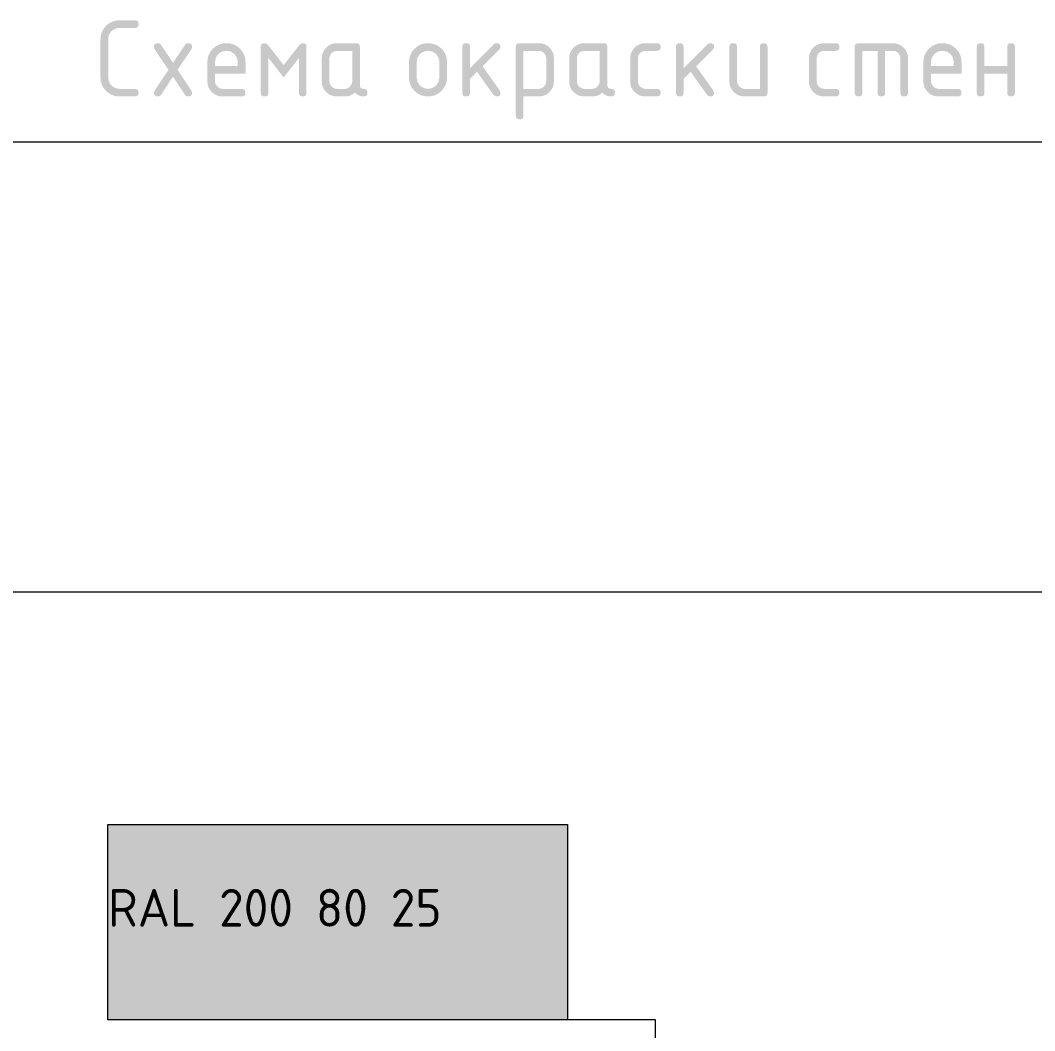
# Model space of a CAD drawing. Header units: millimetres. Extents: x 0 to 1189, y 0 to 841.
# Drawn here: x 860.11 to 900.4, y 77.73 to 117.89 of the extents above; entities that cross this region are included whole.
import ezdxf

# ---------------------------------------------------------------- set-up
doc = ezdxf.new("R2010")
doc.units = ezdxf.units.MM

msp = doc.modelspace()

# ---------------------------------------------------------------- hatches: boundary and pattern name
h = msp.add_hatch(color=7)
h.dxf.hatch_style = 2
h.paths.add_polyline_path([(864.66218, 117.886073), (864.729058, 117.876565), (864.776764, 117.848039), (864.805349, 117.800497), (864.814866, 117.733938), (864.805349, 117.66706), (864.776764, 117.619354), (864.729058, 117.590768), (864.66218, 117.581251), (864.056945, 117.581251), (863.934679, 117.567669), (863.828329, 117.526336), (863.737895, 117.456375), (863.663378, 117.356906), (863.617696, 117.248937), (863.603846, 117.128152), (863.603846, 115.617271), (863.636161, 115.441847), (863.735036, 115.295361), (863.881935, 115.194282), (864.056945, 115.159762), (864.66218, 115.159762), (864.729058, 115.150254), (864.776764, 115.121728), (864.805349, 115.074186), (864.814866, 115.007627), (864.805349, 114.941438), (864.776764, 114.895248), (864.729058, 114.868178), (864.66218, 114.85935), (864.056945, 114.85935), (863.904448, 114.872941), (863.76425, 114.91392), (863.636041, 114.982598), (863.519511, 115.079285), (863.422505, 115.196065), (863.353664, 115.323955), (863.312624, 115.462905), (863.299024, 115.612861), (863.299024, 117.128152), (863.312624, 117.280658), (863.353664, 117.420916), (863.422505, 117.549289), (863.519511, 117.666138), (863.636041, 117.763057), (863.76425, 117.831709), (863.904448, 117.87256), (864.056945, 117.886073)])
h = msp.add_hatch(color=7)
h.dxf.hatch_style = 2
h.paths.add_polyline_path([(866.360507, 115.917683), (866.911171, 115.091963), (866.936527, 115.007627), (866.92701, 114.941438), (866.898424, 114.895248), (866.850718, 114.868178), (866.78384, 114.85935), (866.710942, 114.875128), (866.657061, 114.92274), (866.178606, 115.642627), (865.700151, 114.92274), (865.64627, 114.875128), (865.573371, 114.85935), (865.5157, 114.86941), (865.467538, 114.901793), (865.432949, 114.95161), (865.420685, 115.007627), (865.446041, 115.091963), (865.996705, 115.917683), (865.446041, 116.738994), (865.420685, 116.82774), (865.430202, 116.892068), (865.458787, 116.938465), (865.506493, 116.966568), (865.573371, 116.976017), (865.64627, 116.960238), (865.700151, 116.912627), (866.178606, 116.19274), (866.657061, 116.912627), (866.710942, 116.960238), (866.78384, 116.976017), (866.850718, 116.967188), (866.898424, 116.940119), (866.92701, 116.893929), (866.936527, 116.82774), (866.911171, 116.738994)])
h = msp.add_hatch(color=7)
h.paths.add_polyline_path([(868.300266, 116.675604), (868.125255, 116.643289), (867.978356, 116.544415), (867.879482, 116.397516), (867.847167, 116.222505), (867.847167, 116.069819), (868.753365, 116.069819), (868.753365, 116.222505), (868.72105, 116.397516), (868.622176, 116.544415), (868.475277, 116.643289)])
h.paths.add_polyline_path([(867.847167, 115.765548), (867.847167, 115.464584), (867.869491, 115.348967), (867.936464, 115.249059), (868.034236, 115.182086), (868.148131, 115.159762), (868.9055, 115.159762), (868.972378, 115.150254), (869.020084, 115.121728), (869.04867, 115.074186), (869.058187, 115.007627), (869.04867, 114.941438), (869.020084, 114.895248), (868.972378, 114.868178), (868.9055, 114.85935), (868.148131, 114.85935), (868.025718, 114.869814), (867.913382, 114.901725), (867.811484, 114.955856), (867.720387, 115.032983), (867.642571, 115.126), (867.586924, 115.228113), (867.553498, 115.340561), (867.542345, 115.464584), (867.542345, 116.218096), (867.555944, 116.370601), (867.596984, 116.51086), (867.665826, 116.639233), (867.762831, 116.756082), (867.879361, 116.852768), (868.007571, 116.921446), (868.147769, 116.962426), (868.300266, 116.976017), (868.452763, 116.962486), (868.592961, 116.921929), (868.721171, 116.854396), (868.837701, 116.75994), (868.934706, 116.64341), (869.003548, 116.515201), (869.044587, 116.375002), (869.058187, 116.222505), (869.058187, 115.765548)])
h = msp.add_hatch(color=7)
h.dxf.hatch_style = 2
h.paths.add_polyline_path([(870.574062, 115.612861), (869.968827, 116.391728), (869.968827, 115.007627), (869.959319, 114.941438), (869.930793, 114.895248), (869.883251, 114.868178), (869.816692, 114.85935), (869.749814, 114.868178), (869.702108, 114.895248), (869.673522, 114.941438), (869.664005, 115.007627), (869.664005, 116.82774), (869.673522, 116.892068), (869.702108, 116.938465), (869.749814, 116.966568), (869.816692, 116.976017), (869.89276, 116.95321), (869.968827, 116.882861), (870.574062, 116.103994), (871.179847, 116.882861), (871.255915, 116.95321), (871.331983, 116.976017), (871.396311, 116.966568), (871.442708, 116.938465), (871.470811, 116.892068), (871.48026, 116.82774), (871.48026, 115.007627), (871.470811, 114.941438), (871.442708, 114.895248), (871.396311, 114.868178), (871.331983, 114.85935), (871.265423, 114.868178), (871.217881, 114.895248), (871.189356, 114.941438), (871.179847, 115.007627), (871.179847, 116.391728)])
h = msp.add_hatch(color=7)
h.paths.add_polyline_path([(873.297393, 116.671194), (872.692159, 116.671194), (872.574405, 116.649421), (872.476082, 116.586307), (872.412968, 116.488053), (872.391195, 116.370782), (872.391195, 115.464584), (872.413519, 115.348967), (872.480492, 115.249059), (872.578264, 115.182086), (872.692159, 115.159762), (872.99643, 115.159762), (873.111978, 115.182086), (873.208096, 115.249059), (873.275069, 115.347313), (873.297393, 115.464584)])
h.paths.add_polyline_path([(873.902627, 115.007627), (873.893179, 114.941438), (873.865076, 114.895248), (873.818679, 114.868178), (873.754351, 114.85935), (873.651954, 114.868927), (873.560254, 114.897935), (873.478786, 114.946786), (873.407085, 115.015895), (873.317418, 114.946786), (873.219327, 114.897935), (873.112452, 114.868927), (872.99643, 114.85935), (872.692159, 114.85935), (872.569746, 114.869814), (872.45741, 114.901725), (872.355513, 114.955856), (872.264416, 115.032983), (872.1866, 115.126), (872.130953, 115.228113), (872.097527, 115.340561), (872.086373, 115.464584), (872.086373, 116.370782), (872.097527, 116.492945), (872.130953, 116.6056), (872.1866, 116.708746), (872.264416, 116.802384), (872.355513, 116.87765), (872.45741, 116.931988), (872.569746, 116.964932), (872.692159, 116.976017), (873.449528, 116.976017), (873.516406, 116.966568), (873.564112, 116.938465), (873.592698, 116.892068), (873.602215, 116.82774), (873.602215, 115.312449), (873.611724, 115.245571), (873.640249, 115.197865), (873.687791, 115.169279), (873.754351, 115.159762), (873.818679, 115.150254), (873.865076, 115.121728), (873.893179, 115.074186)])
h = msp.add_hatch(color=7)
h.paths.add_polyline_path([(875.54813, 115.612861), (875.54813, 116.218096), (875.56173, 116.370601), (875.60277, 116.51086), (875.671611, 116.639233), (875.768616, 116.756082), (875.885147, 116.852768), (876.013356, 116.921446), (876.153554, 116.962426), (876.306051, 116.976017), (876.458548, 116.962486), (876.598747, 116.921929), (876.726956, 116.854396), (876.843486, 116.75994), (876.940491, 116.643341), (877.009333, 116.514649), (877.050373, 116.373142), (877.063972, 116.218096), (877.063972, 115.612861), (877.049692, 115.462905), (877.007197, 115.323955), (876.937003, 115.196065), (876.839628, 115.079285), (876.724708, 114.982598), (876.596611, 114.91392), (876.456628, 114.872941), (876.306051, 114.85935), (876.153554, 114.872941), (876.013356, 114.91392), (875.885147, 114.982598), (875.768616, 115.079285), (875.671611, 115.196065), (875.60277, 115.323955), (875.56173, 115.462905)])
h.paths.add_polyline_path([(876.75915, 115.617271), (876.75915, 116.222505), (876.726835, 116.396069), (876.627961, 116.544415), (876.481062, 116.643289), (876.306051, 116.675604), (876.13104, 116.643289), (875.984142, 116.544415), (875.885267, 116.396069), (875.852952, 116.222505), (875.852952, 115.617271), (875.885267, 115.4404), (875.984142, 115.295361), (876.13104, 115.194282), (876.306051, 115.159762), (876.481062, 115.194282), (876.627961, 115.295361), (876.726835, 115.441847)])
h = msp.add_hatch(color=7)
h.dxf.hatch_style = 2
h.paths.add_polyline_path([(877.974613, 115.981073), (878.927113, 116.933573), (878.973621, 116.965957), (879.032946, 116.976017), (879.099824, 116.966568), (879.14753, 116.938465), (879.176115, 116.892068), (879.185633, 116.82774), (879.173368, 116.770069), (879.138779, 116.721906), (878.474014, 116.053282), (879.155867, 115.096372), (879.185633, 115.007627), (879.176115, 114.941438), (879.14753, 114.895248), (879.099824, 114.868178), (879.032946, 114.85935), (878.960048, 114.875128), (878.906166, 114.92274), (878.254079, 115.837206), (877.974613, 115.553881), (877.974613, 115.007627), (877.965104, 114.941438), (877.936579, 114.895248), (877.889036, 114.868178), (877.822477, 114.85935), (877.755599, 114.868178), (877.707893, 114.895248), (877.679308, 114.941438), (877.669791, 115.007627), (877.669791, 116.82774), (877.679308, 116.892068), (877.707893, 116.938465), (877.755599, 116.966568), (877.822477, 116.976017), (877.889036, 116.966568), (877.936579, 116.938465), (877.965104, 116.892068), (877.974613, 116.82774)])
h = msp.add_hatch(color=7)
h.paths.add_polyline_path([(879.791451, 116.82774), (879.800968, 116.892068), (879.829554, 116.938465), (879.87726, 116.966568), (879.944137, 116.976017), (880.701507, 116.976017), (880.82392, 116.964932), (880.936256, 116.931988), (881.038153, 116.87765), (881.12925, 116.802384), (881.207066, 116.708746), (881.262713, 116.6056), (881.296139, 116.492945), (881.307293, 116.370782), (881.307293, 115.464584), (881.296139, 115.342421), (881.262713, 115.229767), (881.207066, 115.12662), (881.12925, 115.032983), (881.038153, 114.955856), (880.936256, 114.901725), (880.82392, 114.869814), (880.701507, 114.85935), (880.096273, 114.85935), (880.096273, 114.09757), (880.086764, 114.033242), (880.058239, 113.986845), (880.010697, 113.958742), (879.944137, 113.949293), (879.87726, 113.958742), (879.829554, 113.986845), (879.800968, 114.033242), (879.791451, 114.09757)])
h.paths.add_polyline_path([(880.096273, 116.671194), (880.096273, 115.159762), (880.701507, 115.159762), (880.817056, 115.182086), (880.913174, 115.249059), (880.980147, 115.347313), (881.002471, 115.464584), (881.002471, 116.370782), (880.980698, 116.488053), (880.917584, 116.586307), (880.819261, 116.651075), (880.701507, 116.671194)])
h = msp.add_hatch(color=7)
h.paths.add_polyline_path([(883.124131, 116.671194), (882.518897, 116.671194), (882.401143, 116.649421), (882.30282, 116.586307), (882.239706, 116.488053), (882.217933, 116.370782), (882.217933, 115.464584), (882.240257, 115.348967), (882.30723, 115.249059), (882.405002, 115.182086), (882.518897, 115.159762), (882.823168, 115.159762), (882.938716, 115.182086), (883.034834, 115.249059), (883.101807, 115.347313), (883.124131, 115.464584)])
h.paths.add_polyline_path([(883.729365, 115.007627), (883.719917, 114.941438), (883.691814, 114.895248), (883.645417, 114.868178), (883.581089, 114.85935), (883.478692, 114.868927), (883.386992, 114.897935), (883.305524, 114.946786), (883.233823, 115.015895), (883.144156, 114.946786), (883.046065, 114.897935), (882.93919, 114.868927), (882.823168, 114.85935), (882.518897, 114.85935), (882.396484, 114.869814), (882.284148, 114.901725), (882.182251, 114.955856), (882.091154, 115.032983), (882.013338, 115.126), (881.957691, 115.228113), (881.924265, 115.340561), (881.913111, 115.464584), (881.913111, 116.370782), (881.924265, 116.492945), (881.957691, 116.6056), (882.013338, 116.708746), (882.091154, 116.802384), (882.182251, 116.87765), (882.284148, 116.931988), (882.396484, 116.964932), (882.518897, 116.976017), (883.276266, 116.976017), (883.343144, 116.966568), (883.39085, 116.938465), (883.419436, 116.892068), (883.428953, 116.82774), (883.428953, 115.312449), (883.438462, 115.245571), (883.466987, 115.197865), (883.514529, 115.169279), (883.581089, 115.159762), (883.645417, 115.150254), (883.691814, 115.121728), (883.719917, 115.074186)])
h = msp.add_hatch(color=7)
h.dxf.hatch_style = 2
h.paths.add_polyline_path([(884.640301, 116.370782), (884.640301, 115.464584), (884.662625, 115.348967), (884.729598, 115.249059), (884.82737, 115.182086), (884.941265, 115.159762), (885.393812, 115.159762), (885.46069, 115.150254), (885.508396, 115.121728), (885.536982, 115.074186), (885.546499, 115.007627), (885.536982, 114.941438), (885.508396, 114.895248), (885.46069, 114.868178), (885.393812, 114.85935), (884.941265, 114.85935), (884.818852, 114.869814), (884.706516, 114.901725), (884.604618, 114.955856), (884.513521, 115.032983), (884.435705, 115.126), (884.380058, 115.228113), (884.346632, 115.340561), (884.335479, 115.464584), (884.335479, 116.370782), (884.346632, 116.492945), (884.380058, 116.6056), (884.435705, 116.708746), (884.513521, 116.802384), (884.604618, 116.87765), (884.706516, 116.931988), (884.818852, 116.964932), (884.941265, 116.976017), (885.393812, 116.976017), (885.46069, 116.966508), (885.508396, 116.937983), (885.536982, 116.89044), (885.546499, 116.823881), (885.536982, 116.757003), (885.508396, 116.709297), (885.46069, 116.680712), (885.393812, 116.671194), (884.941265, 116.671194), (884.823511, 116.649421), (884.725188, 116.586307), (884.662074, 116.488053)])
h = msp.add_hatch(color=7)
h.dxf.hatch_style = 2
h.paths.add_polyline_path([(886.457018, 115.981073), (887.409518, 116.933573), (887.456027, 116.965957), (887.515352, 116.976017), (887.58223, 116.966568), (887.629936, 116.938465), (887.658521, 116.892068), (887.668038, 116.82774), (887.655774, 116.770069), (887.621185, 116.721906), (886.956419, 116.053282), (887.638273, 115.096372), (887.668038, 115.007627), (887.658521, 114.941438), (887.629936, 114.895248), (887.58223, 114.868178), (887.515352, 114.85935), (887.442453, 114.875128), (887.388572, 114.92274), (886.736485, 115.837206), (886.457018, 115.553881), (886.457018, 115.007627), (886.44751, 114.941438), (886.418985, 114.895248), (886.371442, 114.868178), (886.304883, 114.85935), (886.238005, 114.868178), (886.190299, 114.895248), (886.161713, 114.941438), (886.152196, 115.007627), (886.152196, 116.82774), (886.161713, 116.892068), (886.190299, 116.938465), (886.238005, 116.966568), (886.304883, 116.976017), (886.371442, 116.966568), (886.418985, 116.938465), (886.44751, 116.892068), (886.457018, 116.82774)])
h = msp.add_hatch(color=7)
h.dxf.hatch_style = 2
h.paths.add_polyline_path([(889.789699, 116.82774), (889.789699, 115.007627), (889.780182, 114.941438), (889.751596, 114.895248), (889.70389, 114.868178), (889.637012, 114.85935), (888.879642, 114.85935), (888.757229, 114.869814), (888.644893, 114.901725), (888.542996, 114.955856), (888.451899, 115.032983), (888.374083, 115.126), (888.318436, 115.228113), (888.28501, 115.340561), (888.273857, 115.464584), (888.273857, 116.82774), (888.283374, 116.892068), (888.311959, 116.938465), (888.359665, 116.966568), (888.426543, 116.976017), (888.493102, 116.966568), (888.540645, 116.938465), (888.56917, 116.892068), (888.578679, 116.82774), (888.578679, 115.464584), (888.601003, 115.348967), (888.667976, 115.249059), (888.765747, 115.182086), (888.879642, 115.159762), (889.484877, 115.159762), (889.484877, 116.82774), (889.494385, 116.892068), (889.52291, 116.938465), (889.570453, 116.966568), (889.637012, 116.976017), (889.70389, 116.966568), (889.751596, 116.938465), (889.780182, 116.892068)])
h = msp.add_hatch(color=7)
h.dxf.hatch_style = 2
h.paths.add_polyline_path([(891.738217, 116.370782), (891.738217, 115.464584), (891.760541, 115.348967), (891.827514, 115.249059), (891.925286, 115.182086), (892.039181, 115.159762), (892.491728, 115.159762), (892.558606, 115.150254), (892.606312, 115.121728), (892.634898, 115.074186), (892.644415, 115.007627), (892.634898, 114.941438), (892.606312, 114.895248), (892.558606, 114.868178), (892.491728, 114.85935), (892.039181, 114.85935), (891.916768, 114.869814), (891.804432, 114.901725), (891.702535, 114.955856), (891.611438, 115.032983), (891.533622, 115.126), (891.477975, 115.228113), (891.444549, 115.340561), (891.433395, 115.464584), (891.433395, 116.370782), (891.444549, 116.492945), (891.477975, 116.6056), (891.533622, 116.708746), (891.611438, 116.802384), (891.702535, 116.87765), (891.804432, 116.931988), (891.916768, 116.964932), (892.039181, 116.976017), (892.491728, 116.976017), (892.558606, 116.966508), (892.606312, 116.937983), (892.634898, 116.89044), (892.644415, 116.823881), (892.634898, 116.757003), (892.606312, 116.709297), (892.558606, 116.680712), (892.491728, 116.671194), (892.039181, 116.671194), (891.921427, 116.649421), (891.823104, 116.586307), (891.75999, 116.488053)])
h = msp.add_hatch(color=7)
h.dxf.hatch_style = 2
h.paths.add_polyline_path([(893.402799, 116.976017), (894.765955, 116.976017), (894.887429, 116.964932), (894.998567, 116.931988), (895.100198, 116.87765), (895.193146, 116.802384), (895.270962, 116.708746), (895.326609, 116.6056), (895.360035, 116.492945), (895.371189, 116.370782), (895.371189, 115.007627), (895.361672, 114.941438), (895.333086, 114.895248), (895.28538, 114.868178), (895.218502, 114.85935), (895.151943, 114.868178), (895.104401, 114.895248), (895.075875, 114.941438), (895.066367, 115.007627), (895.066367, 116.370782), (895.044594, 116.488053), (894.98148, 116.586307), (894.883226, 116.651075), (894.765955, 116.671194), (894.461132, 116.671194), (894.461132, 115.007627), (894.451615, 114.941438), (894.42303, 114.895248), (894.375324, 114.868178), (894.308446, 114.85935), (894.24435, 114.868178), (894.197927, 114.895248), (894.169695, 114.941438), (894.160169, 115.007627), (894.160169, 116.671194), (893.554935, 116.671194), (893.554935, 115.007627), (893.545426, 114.941438), (893.516901, 114.895248), (893.469358, 114.868178), (893.402799, 114.85935), (893.335921, 114.868178), (893.288215, 114.895248), (893.25963, 114.941438), (893.250112, 115.007627), (893.250112, 116.82774), (893.25963, 116.892068), (893.288215, 116.938465), (893.335921, 116.966568)])
h = msp.add_hatch(color=7)
h.paths.add_polyline_path([(896.735344, 116.675604), (896.560333, 116.643289), (896.413435, 116.544415), (896.31456, 116.397516), (896.282245, 116.222505), (896.282245, 116.069819), (897.188443, 116.069819), (897.188443, 116.222505), (897.156128, 116.397516), (897.057254, 116.544415), (896.910355, 116.643289)])
h.paths.add_polyline_path([(896.282245, 115.765548), (896.282245, 115.464584), (896.30457, 115.348967), (896.371542, 115.249059), (896.469314, 115.182086), (896.583209, 115.159762), (897.340579, 115.159762), (897.407457, 115.150254), (897.455163, 115.121728), (897.483748, 115.074186), (897.493265, 115.007627), (897.483748, 114.941438), (897.455163, 114.895248), (897.407457, 114.868178), (897.340579, 114.85935), (896.583209, 114.85935), (896.460796, 114.869814), (896.34846, 114.901725), (896.246563, 114.955856), (896.155466, 115.032983), (896.07765, 115.126), (896.022003, 115.228113), (895.988577, 115.340561), (895.977423, 115.464584), (895.977423, 116.218096), (895.991023, 116.370601), (896.032062, 116.51086), (896.100904, 116.639233), (896.197909, 116.756082), (896.31444, 116.852768), (896.442649, 116.921446), (896.582847, 116.962426), (896.735344, 116.976017), (896.887841, 116.962486), (897.02804, 116.921929), (897.156249, 116.854396), (897.272779, 116.75994), (897.369784, 116.64341), (897.438626, 116.515201), (897.479666, 116.375002), (897.493265, 116.222505), (897.493265, 115.765548)])
h = msp.add_hatch(color=7)
h.dxf.hatch_style = 2
h.paths.add_polyline_path([(898.403906, 115.765548), (898.403906, 115.007627), (898.394397, 114.941438), (898.365872, 114.895248), (898.318329, 114.868178), (898.25177, 114.85935), (898.184892, 114.868178), (898.137186, 114.895248), (898.108601, 114.941438), (898.099084, 115.007627), (898.099084, 116.82774), (898.108601, 116.892068), (898.137186, 116.938465), (898.184892, 116.966568), (898.25177, 116.976017), (898.318329, 116.966568), (898.365872, 116.938465), (898.394397, 116.892068), (898.403906, 116.82774), (898.403906, 116.069819), (899.310103, 116.069819), (899.310103, 116.82774), (899.319612, 116.892068), (899.348137, 116.938465), (899.39568, 116.966568), (899.462239, 116.976017), (899.529117, 116.966568), (899.576823, 116.938465), (899.605408, 116.892068), (899.614926, 116.82774), (899.614926, 115.007627), (899.605408, 114.941438), (899.576823, 114.895248), (899.529117, 114.868178), (899.462239, 114.85935), (899.39568, 114.868178), (899.348137, 114.895248), (899.319612, 114.941438), (899.310103, 115.007627), (899.310103, 115.765548)])
at = {"true_color": 0xffffff}
h = msp.add_hatch(color=7, dxfattribs=at)
h.dxf.hatch_style = 2
h.paths.add_polyline_path([(863.596319, 85.930902), (881.847347, 85.930902), (881.847347, 78.16689), (863.596319, 78.16689)])
h = msp.add_hatch(color=7)
h.paths.add_polyline_path([(864.808804, 84.535387), (864.808804, 85.342366), (864.779314, 85.499049), (864.690293, 85.630101), (864.561653, 85.716504), (864.405315, 85.745856), (864.248839, 85.716504), (864.11758, 85.630101), (864.030144, 85.499049), (864.001825, 85.342366), (864.001825, 84.535387), (864.030144, 84.379049), (864.11758, 84.250409), (864.248839, 84.161388), (864.405315, 84.131898), (864.561653, 84.161388), (864.690293, 84.250409), (864.779314, 84.379049)])
h.paths.add_polyline_path([(865.009447, 84.535387), (864.998293, 84.414731), (864.964867, 84.302706), (864.90922, 84.199671), (864.831404, 84.105991), (864.739635, 84.028691), (864.637583, 83.974181), (864.525919, 83.941892), (864.405315, 83.931255), (864.283582, 83.941892), (864.171875, 83.974181), (864.069676, 84.028691), (863.976469, 84.105991), (863.898739, 84.199671), (863.843282, 84.302706), (863.810045, 84.414731), (863.798978, 84.535387), (863.798978, 85.342366), (863.810045, 85.464099), (863.843282, 85.575806), (863.898739, 85.678005), (863.976469, 85.771212), (864.069676, 85.849028), (864.171875, 85.904675), (864.283582, 85.938101), (864.405315, 85.949254), (864.525971, 85.938144), (864.637997, 85.905019), (864.741031, 85.850191), (864.834711, 85.773968), (864.910616, 85.68033), (864.965281, 85.577184), (864.998345, 85.46453), (865.009447, 85.342366)])
h = msp.add_hatch(color=7)
h.dxf.hatch_style = 2
h.paths.add_polyline_path([(866.828603, 85.040301), (866.828603, 85.84728), (866.85389, 85.923692), (866.930027, 85.949254), (867.635582, 85.949254), (867.711719, 85.923692), (867.737006, 85.84728), (867.711719, 85.77135), (867.635582, 85.745856), (867.03145, 85.745856), (867.03145, 85.141724), (867.333516, 85.141724), (867.433949, 85.132689), (867.527199, 85.105413), (867.612491, 85.059636), (867.68905, 84.995101), (867.754016, 84.915786), (867.80074, 84.829805), (867.828964, 84.7369), (867.838429, 84.636811), (867.838429, 84.436169), (867.828964, 84.33453), (867.80074, 84.241107), (867.754016, 84.155643), (867.68905, 84.077879), (867.611329, 84.013343), (867.526166, 83.967567), (867.433562, 83.94029), (867.333516, 83.931255), (866.930027, 83.931255), (866.85389, 83.955164), (866.828603, 84.029923), (866.85389, 84.106335), (866.930027, 84.131898), (867.333516, 84.131898), (867.450443, 84.154704), (867.547939, 84.221746), (867.614085, 84.318622), (867.635582, 84.436169), (867.635582, 84.636811), (867.614085, 84.753737), (867.547939, 84.851234), (867.450443, 84.917379), (867.333516, 84.938877), (866.930027, 84.938877), (866.85389, 84.964164)])
h = msp.add_hatch(color=7)
h.dxf.hatch_style = 2
h.paths.add_polyline_path([(866.322429, 84.433412), (865.51545, 84.433412), (865.439313, 84.458975), (865.414026, 84.535387), (865.439313, 84.611524), (865.51545, 84.636811), (866.322429, 84.636811), (866.398565, 84.611524), (866.423852, 84.535387), (866.398565, 84.458975)])
h = msp.add_hatch(color=7)
h.paths.add_polyline_path([(864.001825, 80.068438), (864.124333, 80.142163), (864.236092, 80.167105), (864.297277, 80.185433), (864.351847, 80.237661), (864.39243, 80.304082), (864.405315, 80.370504), (864.390501, 80.448639), (864.346335, 80.514371), (864.280602, 80.557159), (864.202468, 80.570595), (864.123919, 80.556125), (864.0586, 80.514371), (864.016363, 80.448639), (864.001825, 80.370504)])
h.paths.add_polyline_path([(864.504534, 80.127418), (864.629522, 80.051419), (864.727224, 79.941107), (864.788065, 79.808402), (864.808804, 79.664948), (864.808804, 79.258151), (864.799339, 79.157718), (864.771115, 79.064468), (864.724391, 78.979176), (864.659425, 78.902617), (864.582866, 78.838082), (864.497574, 78.792306), (864.404324, 78.765029), (864.303891, 78.755994), (864.202252, 78.765029), (864.10883, 78.792306), (864.023366, 78.838082), (863.945601, 78.902617), (863.881066, 78.980339), (863.835289, 79.065502), (863.808013, 79.158106), (863.798978, 79.258151), (863.798978, 80.370504), (863.828468, 80.52698), (863.917489, 80.658238), (864.047163, 80.744641), (864.202468, 80.773993), (864.358944, 80.744297), (864.490202, 80.655482), (864.576605, 80.526635), (864.605957, 80.370504), (864.580463, 80.233044)])
h.paths.add_polyline_path([(864.605957, 79.260907), (864.605957, 79.664948), (864.58446, 79.780428), (864.518314, 79.879371), (864.420818, 79.945034), (864.303891, 79.966463), (864.186965, 79.945034), (864.089468, 79.879371), (864.023323, 79.780428), (864.001825, 79.664948), (864.001825, 79.260907), (864.023323, 79.143361), (864.089468, 79.046485), (864.186965, 78.979443), (864.303891, 78.956637), (864.420818, 78.979443), (864.518314, 79.046485), (864.58446, 79.144394)])
h = msp.add_hatch(color=7)
h.dxf.hatch_style = 2
h.paths.add_polyline_path([(866.610325, 79.159484), (866.597165, 79.243544), (866.556306, 79.306107), (866.505525, 79.342625), (866.437795, 79.360126), (866.308259, 79.360126), (866.237704, 79.390994), (866.206284, 79.46155), (866.214552, 79.50234), (866.237704, 79.534861), (866.277529, 79.557737), (866.336371, 79.565729), (866.367239, 79.565729), (866.401414, 79.562973), (866.490642, 79.577856), (866.556306, 79.622505), (866.597165, 79.685412), (866.610325, 79.763616), (866.59682, 79.84175), (866.55355, 79.907483), (866.487817, 79.950478), (866.409683, 79.963707), (866.308259, 79.963707), (866.214484, 79.951167), (866.102105, 79.912995), (866.009638, 79.87503), (865.980837, 79.862283), (865.952794, 79.871241), (865.926818, 79.899215), (865.90477, 79.96977), (865.915277, 80.008838), (865.946662, 80.045838), (865.998717, 80.080771), (866.071237, 80.113637), (866.198016, 80.154014), (866.308259, 80.167105), (866.409683, 80.167105), (866.566366, 80.137753), (866.697417, 80.05135), (866.78382, 79.920299), (866.813172, 79.763616), (866.804654, 79.665258), (866.778928, 79.58199), (866.735735, 79.514019), (866.674817, 79.46155), (866.735735, 79.409081), (866.778928, 79.341109), (866.804654, 79.257841), (866.813172, 79.159484), (866.78382, 79.002801), (866.697417, 78.871749), (866.566366, 78.784313), (866.409683, 78.755994), (866.308259, 78.755994), (866.195536, 78.768741), (866.067929, 78.806706), (865.996159, 78.839615), (865.945215, 78.87485), (865.914838, 78.912669), (865.90477, 78.953329), (865.926818, 79.023885), (865.953139, 79.050825), (865.983593, 79.060816), (866.015702, 79.048069), (866.104861, 79.010104), (866.214828, 78.969521), (866.308259, 78.956637), (866.409683, 78.956637), (866.487817, 78.971244), (866.55355, 79.015617), (866.595787, 79.081349)])
h = msp.add_hatch(color=7)
h.paths.add_polyline_path([(867.21724, 79.258151), (867.21724, 79.662192), (867.226275, 79.763831), (867.253551, 79.857253), (867.299328, 79.942718), (867.363863, 80.020482), (867.441628, 80.085017), (867.527092, 80.130794), (867.620514, 80.158071), (867.722153, 80.167105), (867.917214, 80.131139), (868.080443, 80.023238), (868.144978, 79.945431), (868.190755, 79.859665), (868.218032, 79.765424), (868.227066, 79.662192), (868.227066, 79.258151), (868.217601, 79.158106), (868.189377, 79.065502), (868.142653, 78.980339), (868.077687, 78.902617), (868.001128, 78.838082), (867.915836, 78.792306), (867.822586, 78.765029), (867.722153, 78.755994), (867.620514, 78.765029), (867.527092, 78.792306), (867.441628, 78.838082), (867.363863, 78.902617), (867.299328, 78.980339), (867.253551, 79.065502), (867.226275, 79.158106)])
h.paths.add_polyline_path([(868.024219, 79.260907), (868.024219, 79.664948), (868.002722, 79.780428), (867.936576, 79.879371), (867.83908, 79.945034), (867.722153, 79.966463), (867.605227, 79.945034), (867.50773, 79.879371), (867.441585, 79.780428), (867.420087, 79.664948), (867.420087, 79.260907), (867.441585, 79.143361), (867.50773, 79.046485), (867.605227, 78.979443), (867.722153, 78.956637), (867.83908, 78.979443), (867.936576, 79.046485), (868.002722, 79.144394)])
h = msp.add_hatch(color=7)
h.dxf.hatch_style = 2
h.paths.add_polyline_path([(868.834205, 79.360126), (868.834205, 78.854662), (868.808918, 78.779903), (868.732781, 78.755994), (868.656645, 78.779903), (868.631358, 78.854662), (868.631358, 80.068438), (868.656645, 80.142163), (868.732781, 80.167105), (868.808918, 80.142163), (868.834205, 80.068438), (868.834205, 79.562973), (869.438337, 79.562973), (869.438337, 80.068438), (869.463624, 80.142163), (869.539761, 80.167105), (869.615897, 80.142163), (869.641184, 80.068438), (869.641184, 78.854662), (869.615897, 78.779903), (869.539761, 78.755994), (869.463624, 78.779903), (869.438337, 78.854662), (869.438337, 79.360126)])
h = msp.add_hatch(color=7)
h.paths.add_polyline_path([(870.550389, 79.966463), (870.433462, 79.945034), (870.335966, 79.879371), (870.26982, 79.781461), (870.248323, 79.664948), (870.248323, 79.562973), (870.852455, 79.562973), (870.852455, 79.664948), (870.830957, 79.781461), (870.764811, 79.879371), (870.667315, 79.945034)])
h.paths.add_polyline_path([(870.248323, 79.360126), (870.248323, 79.159484), (870.263206, 79.082383), (870.307854, 79.015617), (870.372829, 78.971244), (870.448965, 78.956637), (870.953878, 78.956637), (871.030015, 78.931074), (871.055302, 78.854662), (871.030015, 78.779903), (870.953878, 78.755994), (870.448965, 78.755994), (870.292627, 78.784313), (870.163987, 78.871749), (870.074966, 79.001767), (870.045476, 79.159484), (870.045476, 79.662192), (870.05451, 79.763831), (870.081787, 79.857253), (870.127564, 79.942718), (870.192099, 80.020482), (870.269863, 80.085017), (870.355327, 80.130794), (870.44875, 80.158071), (870.550389, 80.167105), (870.74545, 80.131139), (870.908679, 80.023238), (870.973214, 79.945474), (871.018991, 79.860009), (871.046267, 79.766587), (871.055302, 79.664948), (871.055302, 79.360126)])
h = msp.add_hatch(color=7)
h.dxf.hatch_style = 2
h.paths.add_polyline_path([(872.151737, 78.854662), (872.151737, 80.068438), (872.177024, 80.142163), (872.25316, 80.167105), (872.758073, 80.167105), (872.912345, 80.137753), (873.043052, 80.05135), (873.132073, 79.920299), (873.161563, 79.763616), (873.161563, 78.854662), (873.136276, 78.779903), (873.060139, 78.755994), (872.984003, 78.779903), (872.958716, 78.854662), (872.958716, 79.763616), (872.944177, 79.84175), (872.901941, 79.907483), (872.836622, 79.950478), (872.758073, 79.963707), (872.354584, 79.963707), (872.354584, 78.854662), (872.329297, 78.779903), (872.25316, 78.755994), (872.177024, 78.779903)])
h = msp.add_hatch(color=7)
h.paths.add_polyline_path([(873.565854, 79.258151), (873.565854, 79.662192), (873.574889, 79.763831), (873.602166, 79.857253), (873.647942, 79.942718), (873.712478, 80.020482), (873.790242, 80.085017), (873.875706, 80.130794), (873.969129, 80.158071), (874.070768, 80.167105), (874.265829, 80.131139), (874.429058, 80.023238), (874.493593, 79.945431), (874.539369, 79.859665), (874.566646, 79.765424), (874.575681, 79.662192), (874.575681, 79.258151), (874.566215, 79.158106), (874.537991, 79.065502), (874.491267, 78.980339), (874.426301, 78.902617), (874.349743, 78.838082), (874.264451, 78.792306), (874.171201, 78.765029), (874.070768, 78.755994), (873.969129, 78.765029), (873.875706, 78.792306), (873.790242, 78.838082), (873.712478, 78.902617), (873.647942, 78.980339), (873.602166, 79.065502), (873.574889, 79.158106)])
h.paths.add_polyline_path([(874.372834, 79.260907), (874.372834, 79.664948), (874.351336, 79.780428), (874.28519, 79.879371), (874.187694, 79.945034), (874.070768, 79.966463), (873.953841, 79.945034), (873.856345, 79.879371), (873.790199, 79.780428), (873.768702, 79.664948), (873.768702, 79.260907), (873.790199, 79.143361), (873.856345, 79.046485), (873.953841, 78.979443), (874.070768, 78.956637), (874.187694, 78.979443), (874.28519, 79.046485), (874.351336, 79.144394)])
h = msp.add_hatch(color=7)
h.paths.add_polyline_path([(874.979972, 80.068438), (875.005259, 80.142163), (875.081396, 80.167105), (875.586309, 80.167105), (875.742647, 80.137753), (875.871287, 80.05135), (875.960309, 79.920299), (875.989799, 79.763616), (875.989799, 79.159484), (875.960309, 79.002801), (875.871287, 78.871749), (875.742647, 78.784313), (875.586309, 78.755994), (875.182819, 78.755994), (875.182819, 78.247774), (875.157532, 78.174255), (875.081396, 78.149106), (875.005259, 78.174255), (874.979972, 78.247774)])
h.paths.add_polyline_path([(875.182819, 79.963707), (875.182819, 78.956637), (875.586309, 78.956637), (875.663479, 78.971244), (875.72742, 79.015617), (875.772069, 79.081349), (875.786951, 79.159484), (875.786951, 79.763616), (875.772413, 79.84175), (875.730176, 79.907483), (875.664857, 79.950478), (875.586309, 79.963707)])
h = msp.add_hatch(color=7)
h.dxf.hatch_style = 2
h.paths.add_polyline_path([(877.201069, 78.54984), (877.201069, 78.755994), (876.79758, 78.755994), (876.641241, 78.784313), (876.512601, 78.871749), (876.42358, 79.002801), (876.39409, 79.159484), (876.39409, 80.068438), (876.419377, 80.142163), (876.495514, 80.167105), (876.57165, 80.142163), (876.596937, 80.068438), (876.596937, 79.159484), (876.61182, 79.082383), (876.656468, 79.015617), (876.721443, 78.971244), (876.79758, 78.956637), (877.201069, 78.956637), (877.201069, 80.068438), (877.226356, 80.142163), (877.302493, 80.167105), (877.378629, 80.142163), (877.403916, 80.068438), (877.403916, 78.552596), (877.37484, 78.39612), (877.288712, 78.264861), (877.15959, 78.178458), (877.003183, 78.149106), (876.596937, 78.149106), (876.520801, 78.174669), (876.495514, 78.251081), (876.502473, 78.287392), (876.526382, 78.321637), (876.596937, 78.352505), (877.000427, 78.352505), (877.078975, 78.36594), (877.144294, 78.408729), (877.186531, 78.472049)])
h = msp.add_hatch(color=7)
h.dxf.hatch_style = 2
h.paths.add_polyline_path([(878.818034, 80.068438), (878.818034, 78.854662), (878.792747, 78.779903), (878.716611, 78.755994), (878.640474, 78.779903), (878.615187, 78.854662), (878.615187, 79.360126), (878.211697, 79.360126), (878.057426, 79.389272), (877.926719, 79.475881), (877.837698, 79.60521), (877.808208, 79.758104), (877.808208, 80.068438), (877.833495, 80.142163), (877.909631, 80.167105), (877.985768, 80.142163), (878.011055, 80.068438), (878.011055, 79.766372), (878.025938, 79.688237), (878.070586, 79.622505), (878.135561, 79.577856), (878.211697, 79.562973), (878.615187, 79.562973), (878.615187, 80.068438), (878.640474, 80.142163), (878.716611, 80.167105), (878.792747, 80.142163)])
h = msp.add_hatch(color=7)
h.dxf.hatch_style = 2
h.paths.add_polyline_path([(879.425173, 79.360126), (879.425173, 78.854662), (879.399886, 78.779903), (879.323749, 78.755994), (879.247613, 78.779903), (879.222326, 78.854662), (879.222326, 80.068438), (879.247613, 80.142163), (879.323749, 80.167105), (879.399886, 80.142163), (879.425173, 80.068438), (879.425173, 79.562973), (880.029305, 79.562973), (880.029305, 80.068438), (880.054592, 80.142163), (880.130728, 80.167105), (880.206865, 80.142163), (880.232152, 80.068438), (880.232152, 78.854662), (880.206865, 78.779903), (880.130728, 78.755994), (880.054592, 78.779903), (880.029305, 78.854662), (880.029305, 79.360126)])
h = msp.add_hatch(color=7)
h.paths.add_polyline_path([(880.994733, 79.362882), (880.853484, 79.40567), (880.737867, 79.495174), (880.66173, 79.618853), (880.636443, 79.763616), (880.665933, 79.920299), (880.754955, 80.05135), (880.883594, 80.137753), (881.039933, 80.167105), (881.544846, 80.167105), (881.620983, 80.142163), (881.64627, 80.068438), (881.64627, 78.854662), (881.620983, 78.779903), (881.544846, 78.755994), (881.468709, 78.779903), (881.443422, 78.854662), (881.443422, 79.360126), (881.240024, 79.360126), (880.819447, 78.795682), (880.782791, 78.765089), (880.737867, 78.755994), (880.66173, 78.779903), (880.636443, 78.854662), (880.655736, 78.916949)])
h.paths.add_polyline_path([(880.839291, 79.763616), (880.854173, 79.686308), (880.898822, 79.619749), (880.963796, 79.5751), (881.039933, 79.560217), (881.443422, 79.560217), (881.443422, 79.963707), (881.039933, 79.963707), (880.961385, 79.949444), (880.896066, 79.907483), (880.853829, 79.84175)])

# ---------------------------------------------------------------- linework, layer by layer
at = {"color": 7, "lineweight": 0}
for points in [[(826.240262, 113.057943), (970.974483, 113.057943)], [(902.031378, 95.161916), (838.673281, 95.161916)], [(863.596319, 85.930902), (881.847347, 85.930902)], [(863.596319, 78.16689), (863.596319, 85.930902)], [(881.847347, 85.930902), (881.847347, 78.16689)], [(881.847347, 78.16689), (863.596319, 78.16689)], [(885.341353, 78.16689), (881.847347, 78.16689)], [(885.341353, 65.516871), (885.341353, 78.16689)]]:
    msp.add_lwpolyline(points, dxfattribs=at)

# ---------------------------------------------------------------- texts
at = {"color": 7, "insert": (863.598346, 83.368709), "char_height": 1.5, "attachment_point": 1}
msp.add_mtext('{\\fGOSTCommon|b0|i0|c0;RAL 200 80 25}', dxfattribs=at)

doc.saveas('drawing.dxf')
